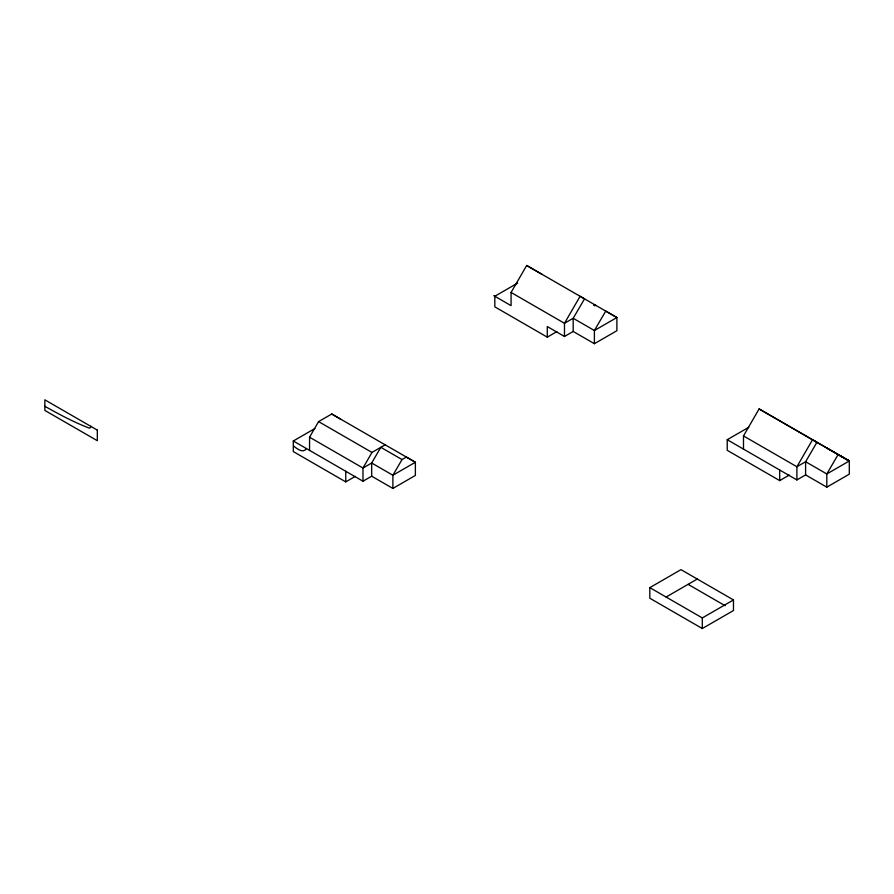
<?xml version="1.0" encoding="UTF-8"?>
<svg xmlns="http://www.w3.org/2000/svg" width="894" height="894" viewBox="0 0 894 894"><rect width="100%" height="100%" fill="white"/><g stroke="black" fill="none" stroke-linecap="round" stroke-linejoin="round"><path stroke-width="1.34" d="M309.559 450.386L309.559 437.2L318.577 421.599L331.752 414L340.737 419.208M385.158 444.832L371.982 452.431L362.975 468.031L362.975 481.218L371.68 476.2L392.879 488.437L415.375 475.44L415.375 462.254L331.752 414M493.779 295.657L511.077 305.647L511.077 292.461L526.678 265.473L542.245 274.469M743.495 449.112L743.495 435.926L759.095 408.927L849.3 460.98L849.3 474.166L826.805 487.163L805.606 474.915L796.9 479.944L727.224 439.714L727.224 450.308L779.691 480.603L789.29 475.072M309.559 437.2L362.975 468.031L371.68 463.003L392.879 475.25L415.375 462.254L406.357 457.069L402.032 459.561L392.879 475.25L392.879 488.437M306.351 448.531C303.368 454.085 296.115 448.039 293.679 446.072M517.592 283.107L494.818 296.26L494.818 306.854L547.284 337.15L556.873 331.607M355.354 476.346L345.766 481.877L293.299 451.582L293.299 440.999L314.878 428.539M593.616 305.279L594.655 304.686M594.655 305.882L595.672 305.29M547.284 337.15L547.284 326.556L564.483 336.49L573.188 331.462L594.398 343.698L616.894 330.713L616.894 317.526L526.678 265.473M727.224 439.714L748.803 427.265M649.826 587.637L680.993 569.646L733.471 599.941L733.471 610.535L702.304 628.527L649.826 598.231L649.826 587.637L702.304 617.933L733.471 599.941M666.097 597.036L697.264 579.044M759.095 408.927L849.3 460.98L826.805 473.965L805.606 461.729L796.9 466.757L743.495 435.926M827.039 448.151L849.3 460.98L838.136 454.554L826.805 473.965L826.805 487.163M511.077 292.461L564.483 323.293L573.188 318.275L584.531 298.864L580.094 296.305L564.483 323.293L564.483 336.49M688.145 584.374L725.123 605.719M402.032 459.561L380.833 447.324L371.68 463.003L371.68 476.2M318.577 421.599L371.982 452.431M293.299 440.999L362.975 481.218M44.7 406.189C59.06 414.313 73.811 422.203 89.255 428.103L90.372 427.768L90.897 426.237M805.606 474.915L805.606 461.729L816.937 442.318L812.501 439.759L796.9 466.757L796.9 479.944M779.691 470.009L779.691 480.603M702.304 617.933L702.304 628.527M594.398 343.698L594.398 330.512L605.73 311.101L616.894 317.526L594.398 330.512L573.188 318.275L573.188 331.462M345.766 471.294L345.766 481.877M97.334 430.126L44.856 399.83L44.856 410.424L97.334 440.708L97.334 430.126"/></g></svg>
